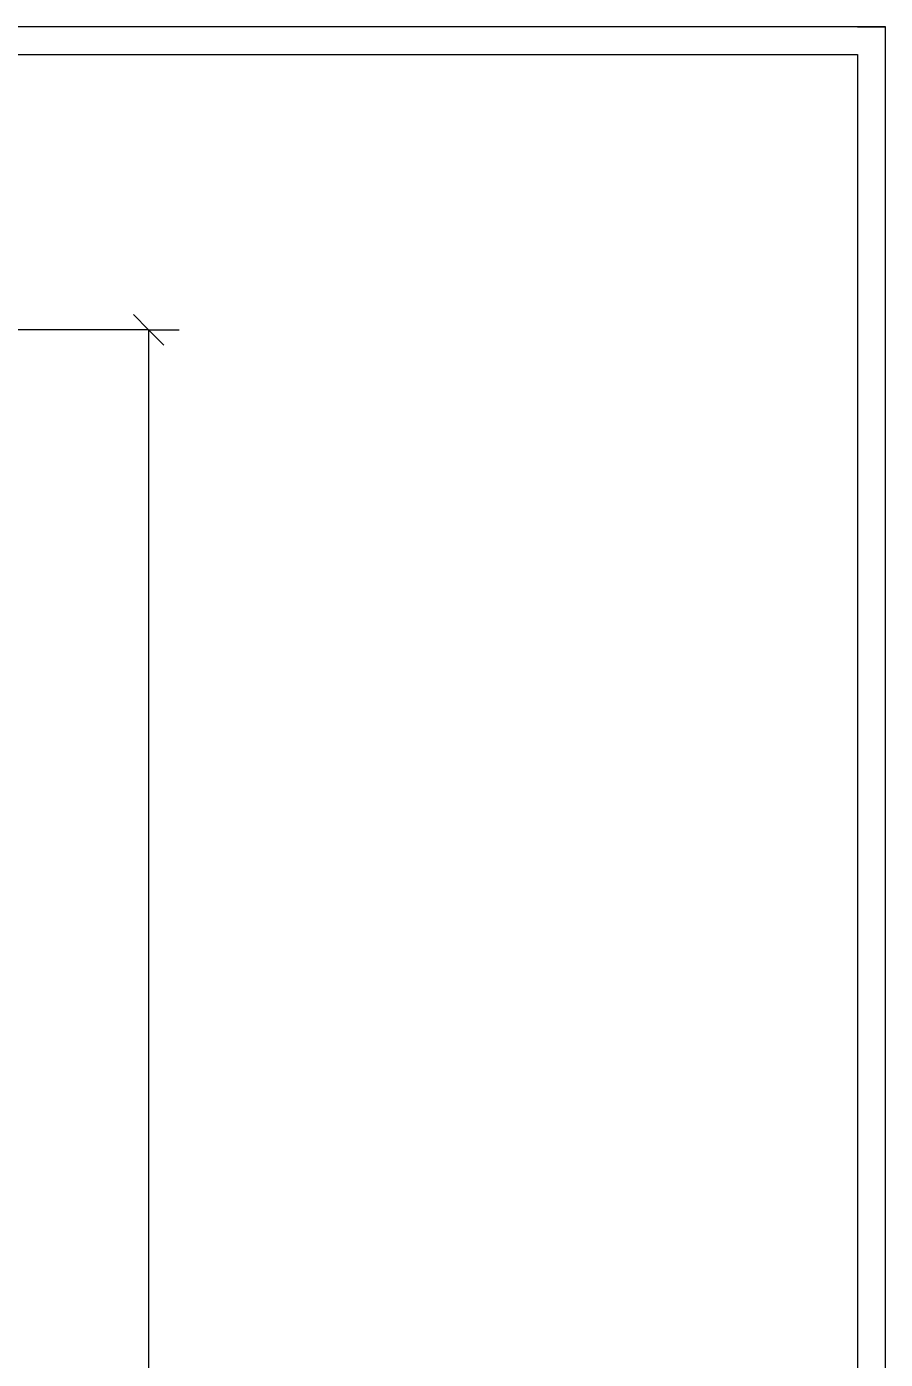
# Model space of a CAD drawing. Header units: millimetres. Extents: x -21807 to 22087, y 36760 to 60640.
# Drawn here: x 4429 to 5976, y 53192 to 55592 of the extents above; entities that cross this region are included whole.
import ezdxf

# ---------------------------------------------------------------- set-up
doc = ezdxf.new("R2010")
doc.units = ezdxf.units.MM
for name, color, linetype, lineweight in [('A-ANNO-DIMS', 7, 'Continuous', 9), ('A-ANNO-DIMS-110', 7, 'Continuous', 9), ('A-WALL', 7, 'Continuous', 9)]:
    doc.layers.add(name, color=color, linetype=linetype, lineweight=lineweight)
doc.styles.add('Arial_3', font='arial.ttf', dxfattribs={"width": 0.8, "height": 165})
doc.dimstyles.new('AK_DIM_2_0_Arial_đỏ', dxfattribs={"dimscale": 304.8, "dimtxt": 168.342801, "dimasz": 0.180446, "dimexe": 0.180446, "dimexo": 0.180446, "dimgap": 0.036089, "dimtad": 1, "dimdec": 0, "dimzin": 0, "dimdsep": 46, "dimtxsty": 'Arial_3', "dimblk1": 'OBLIQUE', "dimblk2": 'OBLIQUE', "dimsah": 1, "dimcen": 0.09, "dimadec": 0, "dimazin": 0, "dimtfac": 1, "dimtdec": 4, "dimtix": 1, "dimtmove": 0, "dimatfit": 3, "dimfxl": 1, "dimtvp": 1, "dimtolj": 1, "dimtzin": 0, "dimarcsym": 2})

# ---------------------------------------------------------------- blocks, each defined once
blk = doc.blocks.new('AK-SGS-M3-A_rvt-1-MẶT BẰNG HỆ THỐNG GIÓ CẤP AHU')
at = {"layer": 'A-WALL', "color": 253, "lineweight": 13, "true_color": 0xaaaaaa}
for p, q in [((5926.4, 55591.9), (3067.8, 55591.9)), ((5926.4, 55591.9), (3067.8, 55591.9)), ((5976.4, 55591.9), (5926.4, 55591.9)), ((5926.4, 55591.9), (5976.4, 55591.9)), ((5976.4, 49826.9), (5976.4, 55591.9)), ((5976.4, 49826.9), (5976.4, 55591.9)), ((3067.8, 55541.9), (5926.4, 55541.9)), ((3067.8, 55541.9), (5926.4, 55541.9)), ((5926.4, 55541.9), (5926.4, 45066.9)), ((5926.4, 55541.9), (5926.4, 45066.9))]:
    blk.add_line(p, q, dxfattribs=at)
blk = doc.blocks.new('DIMBLOCK27-MẶT BẰNG HỆ THỐNG GIÓ CẤP AHU')
at = {"layer": 'A-ANNO-DIMS-110', "color": 1, "true_color": 0xff0000}
for p, q in [((4649.1, 55045.9), (4621.6, 55073.4)), ((4649.1, 55045.9), (4130.9, 55045.9)), ((4649.1, 55045.9), (4649.1, 46255.9)), ((4649.1, 55045.9), (4676.6, 55018.4)), ((4649.1, 55045.9), (4704.1, 55045.9)), ((4649.1, 46255.9), (4621.6, 46283.4)), ((4649.1, 46255.9), (4130.9, 46255.9)), ((4649.1, 46255.9), (4676.6, 46228.4)), ((4649.1, 46255.9), (4704.1, 46255.9))]:
    blk.add_line(p, q, dxfattribs=at)
at = {"layer": 'A-ANNO-DIMS-110', "color": 0, "insert": (4423.9, 50448.9), "char_height": 165, "width": 484.827, "attachment_point": 1, "rotation": 90, "line_spacing_factor": 0.941778, "style": 'Arial_3'}
blk.add_mtext('8790', dxfattribs=at)
blk = doc.blocks.new('_Oblique')
at = {"color": 0, "linetype": 'ByBlock', "lineweight": -2}
blk.add_line((-0.5, -0.5), (0.5, 0.5), dxfattribs=at)

msp = doc.modelspace()

# ---------------------------------------------------------------- block references
at = {"lineweight": 5}
msp.add_blockref('AK-SGS-M3-A_rvt-1-MẶT BẰNG HỆ THỐNG GIÓ CẤP AHU', (0, 0), dxfattribs=at)

# ---------------------------------------------------------------- dimensions: what is measured, and where the dimension line sits
at = {"layer": 'A-ANNO-DIMS', "color": 1, "true_color": 0xff0000}
dim = msp.add_linear_dim(base=(4649.1, 46255.9), p1=(4075.9, 55045.9), p2=(4075.9, 46255.9), angle=90, dimstyle='AK_DIM_2_0_Arial_đỏ', override={"dimpost": '<>', "dimfxl": 8790}, dxfattribs=at)
dim.commit()
dim.dimension.update_dxf_attribs({"geometry": 'DIMBLOCK27-MẶT BẰNG HỆ THỐNG GIÓ CẤP AHU', "text_midpoint": (4553.8, 50650.9)})

doc.saveas('drawing.dxf')
